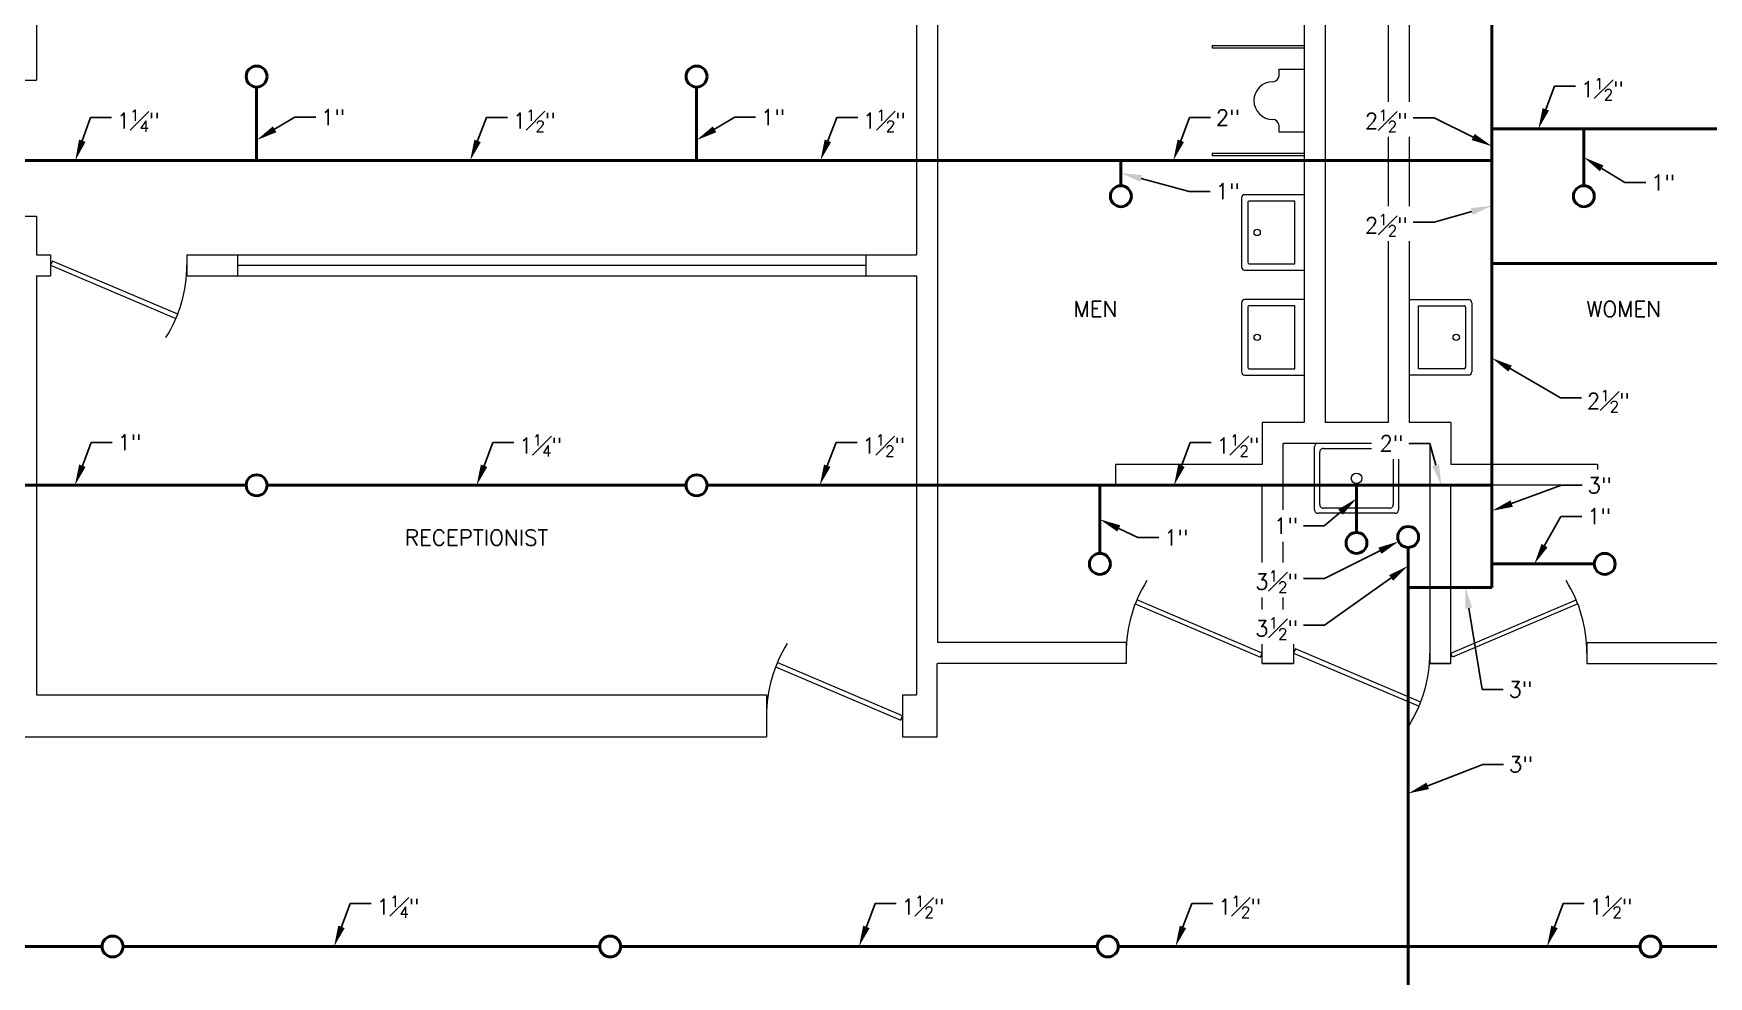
# Model space of a CAD drawing. Header units: inches. Extents: x 24 to 1704, y 24 to 1128.
# Drawn here: x 497.1 to 976.8, y 585.4 to 855.3 of the extents above; entities that cross this region are included whole.
import ezdxf
from ezdxf import colors
from ezdxf.entities.mleader import LeaderData, LeaderLine
from ezdxf.math import Vec2, Vec3

# ---------------------------------------------------------------- set-up
doc = ezdxf.new("R2010")
doc.units = ezdxf.units.IN
doc.header["$LTSCALE"] = 24
doc.header["$MEASUREMENT"] = 0
for name, color, linetype, lineweight in [('Annotations', 4, 'Continuous', 25), ('Arc Thin', 107, 'Continuous', 5), ('Objects Thick', 3, 'Continuous', 50)]:
    doc.layers.add(name, color=color, linetype=linetype, lineweight=lineweight)
doc.styles.add('DF Text', font='romans.shx')

# ---------------------------------------------------------------- blocks, each defined once
blk = doc.blocks.new('Sprinkler')
at = {"layer": 'Objects Thick'}
blk.add_circle((0, 0), 3, dxfattribs=at)

msp = doc.modelspace()

# ---------------------------------------------------------------- linework, layer by layer
at = {"layer": 'Arc Thin'}
for p, q in [((498, 996), (498, 842)), ((750, 996), (750, 792)), ((756, 996), (756, 681)), ((861.04, 995.98), (861.04, 744)), ((867.04, 995.98), (867.04, 744)), ((885.04, 995.98), (885.04, 744)), ((891.04, 995.95), (891.04, 743.97)), ((834.62, 851.87), (861.02, 851.87)), ((834.62, 851.87), (834.62, 851.1)), ((861.02, 851.1), (834.62, 851.1)), ((853.83, 843.3), (853.83, 845.1)), ((853.83, 845.1), (861.03, 845.1)), ((492, 842), (498, 842)), ((853.83, 827.1), (853.83, 828.9)), ((861.03, 827.1), (853.83, 827.1)), ((834.64, 821.1), (861.04, 821.1)), ((834.64, 821.1), (834.64, 820.33)), ((861.04, 820.33), (834.64, 820.33)), ((843.04, 808.27), (843.04, 788.47)), ((861.04, 809.17), (843.94, 809.17)), ((844.84, 806.92), (844.84, 789.82)), ((858.34, 807.37), (845.29, 807.37)), ((858.34, 789.37), (858.34, 807.37)), ((492, 803), (498, 803)), ((498, 803), (498, 792)), ((498, 792), (502, 792)), ((502, 792), (502, 786)), ((541, 792), (750, 792)), ((541, 792), (541, 786)), ((555.5, 792), (555.5, 786)), ((735.5, 792), (735.5, 786)), ((502.51, 790.2), (502, 789)), ((502, 789), (537.9, 773.76)), ((538.41, 774.96), (502.51, 790.2)), ((555.5, 789), (735.5, 789)), ((843.94, 787.57), (861.04, 787.57)), ((845.29, 789.37), (858.34, 789.37)), ((498, 786), (502, 786)), ((498, 786), (498, 666)), ((541, 786), (750, 786)), ((750, 786), (750, 666)), ((843.04, 778.27), (843.04, 758.47)), ((861.04, 779.17), (843.94, 779.17)), ((858.34, 777.37), (845.29, 777.37)), ((858.34, 759.37), (858.34, 777.37)), ((891.04, 779.17), (908.14, 779.17)), ((893.74, 759.37), (893.74, 777.37)), ((893.74, 777.37), (906.79, 777.37)), ((909.04, 778.27), (909.04, 758.47)), ((537.9, 773.76), (538.41, 774.96)), ((844.84, 776.92), (844.84, 759.82)), ((907.24, 776.92), (907.24, 759.82)), ((845.29, 759.37), (858.34, 759.37)), ((906.79, 759.37), (893.74, 759.37)), ((843.94, 757.57), (861.04, 757.57)), ((908.14, 757.57), (891.04, 757.57)), ((861.04, 744), (849, 744)), ((849, 744), (849, 732)), ((885.04, 744), (867.04, 744)), ((903, 744), (891.04, 744)), ((903, 744), (903, 732)), ((896.99, 738), (854.99, 738)), ((854.99, 681), (854.99, 738)), ((864, 719), (864, 737)), ((865.5, 720.5), (865.5, 735.5)), ((866.5, 736.5), (885.5, 736.5)), ((886.5, 735.5), (886.5, 720.5)), ((888, 737), (888, 719)), ((896.99, 738), (896.99, 675)), ((849, 732), (807, 732)), ((807, 732), (807, 726)), ((945, 732), (903, 732)), ((945, 732), (945, 726)), ((848.99, 726), (807, 726)), ((848.99, 675), (848.99, 726)), ((945, 726), (902.99, 726)), ((902.99, 675), (902.99, 726)), ((887, 718), (865, 718)), ((885.5, 719.5), (866.5, 719.5)), ((812.6, 692.03), (848.48, 676.8)), ((848.99, 678), (813.09, 693.24)), ((902.99, 678), (938.89, 693.24)), ((939.38, 692.03), (903.5, 676.8)), ((809.99, 681), (756, 681)), ((809.99, 681), (809.99, 675)), ((848.48, 676.8), (848.99, 678)), ((854.99, 681), (857.99, 681)), ((857.99, 681), (854.99, 681)), ((857.99, 681), (857.99, 675)), ((858.5, 679.2), (857.99, 678)), ((857.99, 678), (893.89, 662.76)), ((894.38, 663.97), (858.5, 679.2)), ((903.5, 676.8), (902.99, 678)), ((941.99, 681), (941.99, 675)), ((941.99, 681), (991.15, 681)), ((709.61, 674.03), (745.49, 658.8)), ((746, 660), (710.1, 675.24)), ((809.99, 675), (755.94, 675)), ((755.94, 654), (755.94, 675)), ((857.99, 675), (848.99, 675)), ((848.99, 675), (857.99, 675)), ((896.99, 675), (902.99, 675)), ((902.99, 675), (896.99, 675)), ((941.99, 675), (1009.14, 675)), ((498, 666), (707, 666)), ((707, 666), (707, 654)), ((746, 666), (750, 666)), ((746, 666), (746, 654)), ((745.49, 658.8), (746, 660)), ((362, 654), (707, 654)), ((746, 654), (755.94, 654))]:
    msp.add_line(p, q, dxfattribs=at)
for centre, radius in [((847.54, 798.37), 0.9), ((847.54, 768.37), 0.9), ((904.54, 768.37), 0.9), ((876, 728), 1.5)]:
    msp.add_circle(centre, radius, dxfattribs=at)
for centre, radius, start, end in [((852.01, 836.1), 5.4, 90, 270), ((852.01, 843.3), 1.8, 270, 360), ((852.01, 828.9), 1.8, 0, 90), ((843.94, 808.27), 0.9, 90.0001, 180.0001), ((845.29, 806.92), 0.45, 89.9999, 180.0002), ((502, 789), 39, 327.8937, 0), ((843.94, 788.47), 0.9, 180, 269.9999), ((845.29, 789.82), 0.45, 180.0001, 270.0001), ((843.94, 778.27), 0.9, 90.0001, 180.0001), ((845.29, 776.92), 0.45, 89.9999, 180.0002), ((906.79, 776.92), 0.45, 359.9998, 90.0001), ((908.14, 778.27), 0.9, 359.9999, 89.9999), ((843.94, 758.47), 0.9, 180, 269.9999), ((845.29, 759.82), 0.45, 180.0001, 270.0001), ((906.79, 759.82), 0.45, 269.9999, 359.9999), ((908.14, 758.47), 0.9, 270.0001, 0), ((864.87, 737.12), 0.884, 81.8699, 188.1301), ((866.37, 735.62), 0.884, 81.8699, 188.1301), ((885.62, 735.62), 0.884, 351.8699, 98.1301), ((887.12, 737.12), 0.884, 351.8699, 98.1301), ((866.37, 720.38), 0.884, 171.8699, 278.1301), ((885.62, 720.38), 0.884, 261.8699, 8.1301), ((864.87, 718.88), 0.884, 171.8699, 278.1301), ((887.12, 718.88), 0.884, 261.8699, 8.1301), ((848.99, 678), 39, 147.8937, 180), ((902.99, 678), 39, 0, 32.1063), ((746, 660), 39, 147.8937, 180), ((857.99, 678), 39, 327.8937, 0)]:
    msp.add_arc(centre, radius, start, end, dxfattribs=at)
at = {"layer": 'Objects Thick'}
for p, q in [((914.79, 696.76), (914.79, 954)), ((561, 840), (561, 819)), ((687, 840), (687, 819)), ((1237.17, 828), (914.79, 828)), ((941.1, 811.74), (941.1, 828)), ((443.25, 818.95), (914.79, 819)), ((808.52, 811.74), (808.52, 819)), ((1194.78, 789.52), (914.79, 789.52)), ((435, 726), (558, 726)), ((564, 726), (684, 726)), ((690, 726), (914.79, 726)), ((802.49, 706.5), (802.49, 726)), ((875.99, 712.5), (875.99, 726)), ((890.79, 708.21), (890.79, 238.5)), ((944.07, 703.5), (914.79, 703.5)), ((890.79, 696.76), (914.79, 696.76)), ((516.75, 594), (380.25, 594)), ((659.25, 594), (522.75, 594)), ((801.75, 594), (665.25, 594)), ((957.18, 594), (807.75, 594)), ((1103.18, 594), (963.18, 594))]:
    msp.add_line(p, q, dxfattribs=at)
msp.add_circle((890.79, 711.21), 3, dxfattribs=at)

# ---------------------------------------------------------------- block references
for p in [(561, 843), (687, 843), (808.52, 808.74), (941.1, 808.74), (561, 726), (687, 726), (875.99, 709.5), (802.49, 703.5), (947.07, 703.5), (519.75, 594), (662.25, 594), (804.75, 594), (960.18, 594)]:
    msp.add_blockref('Sprinkler', p, dxfattribs=at)

# ---------------------------------------------------------------- texts
at = {"layer": 'Arc Thin', "char_height": 4.5, "attachment_point": 5, "style": 'DF Text'}
for s, insert, width in [('MEN', (801.24, 776.46), 4895.0236), ('WOMEN', (952.51, 776.44), 4376.5814), ('RECEPTIONIST', (624, 711.03), 12096)]:
    msp.add_mtext(s, dxfattribs=dict(at, insert=insert, width=width))

# ---------------------------------------------------------------- leaders
at = {"layer": 'Annotations'}
ml = msp.add_multileader_mtext('Standard', dxfattribs=at)
ml.set_content('\\A1;1{\\H0.7x;\\S1#2;}"', color=256, style='DF Text')
ml.set_leader_properties()
ml.build(insert=Vec2(0, 0))
ml.multileader.update_dxf_attribs({"dogleg_length": 0.125, "arrow_head_size": 6, "scale": 48})
ctx = ml.context
ctx.base_point, ctx.scale, ctx.char_height, ctx.arrow_head_size, ctx.landing_gap_size, ctx.plane_origin = Vec3(938.74, 840.27), 48, 4.5, 6, 1.5, Vec3(928.07, 828)
notes = []
notes.append((ctx, [(0, (1, 1, 0), (932.74, 840.27), (1, 0), 6, [(0, [(928.07, 828)], 0, [])])]))
ctx.mtext.insert, ctx.mtext.flow_direction = Vec3(940.24, 842.52), 5
ml = msp.add_multileader_mtext('Standard', dxfattribs=at)
ml.set_content('\\A1;1{\\H0.7x;\\S1#4;}"', color=256, style='DF Text')
ml.set_leader_properties()
ml.build(insert=Vec2(0, 0))
ml.multileader.update_dxf_attribs({"dogleg_length": 0.125, "arrow_head_size": 6, "scale": 48})
ctx = ml.context
ctx.base_point, ctx.scale, ctx.char_height, ctx.arrow_head_size, ctx.landing_gap_size, ctx.plane_origin = Vec3(519.41, 831.23), 48, 4.5, 6, 1.5, Vec3(512.76, 818.96)
notes.append((ctx, [(0, (1, 1, 0), (513.41, 831.23), (1, 0), 6, [(0, [(509.06, 818.96)], 0, [])])]))
ctx.mtext.insert, ctx.mtext.flow_direction = Vec3(520.91, 833.48), 5
ml = msp.add_multileader_mtext('Standard', dxfattribs=at)
ml.set_content('1"', color=256, style='DF Text')
ml.set_leader_properties()
ml.build(insert=Vec2(0, 0))
ml.multileader.update_dxf_attribs({"dogleg_length": 0.125, "arrow_head_size": 6, "scale": 48})
ctx = ml.context
ctx.base_point, ctx.scale, ctx.char_height, ctx.arrow_head_size, ctx.landing_gap_size, ctx.plane_origin = Vec3(577.91, 831.33), 48, 4.5, 6, 1.5, Vec3(561, 824.81)
notes.append((ctx, [(0, (1, 1, 0), (571.91, 831.33), (1, 0), 6, [(0, [(561, 824.81)], 0, [])])]))
ctx.mtext.insert, ctx.mtext.flow_direction = Vec3(579.41, 833.58), 5
ml = msp.add_multileader_mtext('Standard', dxfattribs=at)
ml.set_content('\\A1;1{\\H0.7x;\\S1#2;}"', color=256, style='DF Text')
ml.set_leader_properties()
ml.build(insert=Vec2(0, 0))
ml.multileader.update_dxf_attribs({"dogleg_length": 0.125, "arrow_head_size": 6, "scale": 48})
ctx = ml.context
ctx.base_point, ctx.scale, ctx.char_height, ctx.arrow_head_size, ctx.landing_gap_size, ctx.plane_origin = Vec3(632.82, 831.24), 48, 4.5, 6, 1.5, Vec3(622.15, 818.97)
notes.append((ctx, [(0, (1, 1, 0), (626.82, 831.24), (1, 0), 6, [(0, [(622.15, 818.97)], 0, [])])]))
ctx.mtext.insert, ctx.mtext.flow_direction = Vec3(634.32, 833.49), 5
ml = msp.add_multileader_mtext('Standard', dxfattribs=at)
ml.set_content('1"', color=256, style='DF Text')
ml.set_leader_properties()
ml.build(insert=Vec2(0, 0))
ml.multileader.update_dxf_attribs({"dogleg_length": 0.125, "arrow_head_size": 6, "scale": 48})
ctx = ml.context
ctx.base_point, ctx.scale, ctx.char_height, ctx.arrow_head_size, ctx.landing_gap_size, ctx.plane_origin = Vec3(703.91, 831.33), 48, 4.5, 6, 1.5, Vec3(687, 824.81)
notes.append((ctx, [(0, (1, 1, 0), (697.91, 831.33), (1, 0), 6, [(0, [(687, 824.81)], 0, [])])]))
ctx.mtext.insert, ctx.mtext.flow_direction = Vec3(705.41, 833.58), 5
ml = msp.add_multileader_mtext('Standard', dxfattribs=at)
ml.set_content('\\A1;1{\\H0.7x;\\S1#2;}"', color=256, style='DF Text')
ml.set_leader_properties()
ml.build(insert=Vec2(0, 0))
ml.multileader.update_dxf_attribs({"dogleg_length": 0.125, "arrow_head_size": 6, "scale": 48})
ctx = ml.context
ctx.base_point, ctx.scale, ctx.char_height, ctx.arrow_head_size, ctx.landing_gap_size, ctx.plane_origin = Vec3(733.13, 831.25), 48, 4.5, 6, 1.5, Vec3(722.47, 818.98)
notes.append((ctx, [(0, (1, 1, 0), (727.13, 831.25), (1, 0), 6, [(0, [(722.47, 818.98)], 0, [])])]))
ctx.mtext.insert, ctx.mtext.flow_direction = Vec3(734.63, 833.5), 5
ml = msp.add_multileader_mtext('Standard', dxfattribs=at)
ml.set_content('\\A1;2"', color=256, style='DF Text')
ml.set_leader_properties()
ml.build(insert=Vec2(0, 0))
ml.multileader.update_dxf_attribs({"dogleg_length": 0.125, "arrow_head_size": 6, "scale": 48})
ctx = ml.context
ctx.base_point, ctx.scale, ctx.char_height, ctx.arrow_head_size, ctx.landing_gap_size, ctx.plane_origin = Vec3(834.2, 831.26), 48, 4.5, 6, 1.5, Vec3(823.53, 818.99)
notes.append((ctx, [(0, (1, 1, 0), (828.2, 831.26), (1, 0), 6, [(0, [(823.53, 818.99)], 0, [])])]))
ctx.mtext.insert, ctx.mtext.flow_direction = Vec3(835.7, 833.51), 5
ml = msp.add_multileader_mtext('Standard', dxfattribs=at)
ml.set_content('1"', color=256, style='DF Text')
ml.set_leader_properties()
ml.build(insert=Vec2(0, 0))
ml.multileader.update_dxf_attribs({"dogleg_length": 0.125, "arrow_head_size": 6, "scale": 48})
ctx = ml.context
ctx.base_point, ctx.scale, ctx.char_height, ctx.arrow_head_size, ctx.landing_gap_size, ctx.plane_origin = Vec3(958.81, 812.63), 48, 4.5, 6, 1.5, Vec3(941.1, 819.87)
notes.append((ctx, [(1, (1, 1, 0), (952.81, 812.63), (1, 0), 6, [(0, [(941.1, 819.87)], 0, [])])]))
ctx.mtext.insert, ctx.mtext.flow_direction = Vec3(960.31, 814.88), 5
ml = msp.add_multileader_mtext('Standard', dxfattribs=at)
ml.set_content('1"', color=256, style='DF Text')
ml.set_leader_properties()
ml.build(insert=Vec2(0, 0))
ml.multileader.update_dxf_attribs({"dogleg_length": 0.125, "arrow_head_size": 6, "scale": 48})
ctx = ml.context
ctx.base_point, ctx.scale, ctx.char_height, ctx.arrow_head_size, ctx.landing_gap_size, ctx.plane_origin = Vec3(834.11, 810.14), 48, 4.5, 6, 1.5, Vec3(808.52, 815.37)
notes.append((ctx, [(0, (1, 1, 0), (828.11, 810.14), (1, 0), 6, [(0, [(808.52, 815.37)], 0, [])])]))
ctx.mtext.insert, ctx.mtext.flow_direction = Vec3(835.61, 812.39), 5
ml = msp.add_multileader_mtext('Standard', dxfattribs=at)
ml.set_content('\\A1;1"', color=256, style='DF Text')
ml.set_leader_properties()
ml.build(insert=Vec2(0, 0))
ml.multileader.update_dxf_attribs({"dogleg_length": 0.125, "arrow_head_size": 6, "scale": 48})
ctx = ml.context
ctx.base_point, ctx.scale, ctx.char_height, ctx.arrow_head_size, ctx.landing_gap_size, ctx.plane_origin = Vec3(519.62, 738.27), 48, 4.5, 6, 1.5, Vec3(508.96, 726)
notes.append((ctx, [(0, (1, 1, 0), (513.62, 738.27), (1, 0), 6, [(0, [(508.96, 726)], 0, [])])]))
ctx.mtext.insert, ctx.mtext.flow_direction = Vec3(521.12, 740.52), 5
ml = msp.add_multileader_mtext('Standard', dxfattribs=at)
ml.set_content('\\A1;1{\\H0.7x;\\S1#4;}"', color=256, style='DF Text')
ml.set_leader_properties()
ml.build(insert=Vec2(0, 0))
ml.multileader.update_dxf_attribs({"dogleg_length": 0.125, "arrow_head_size": 6, "scale": 48})
ctx = ml.context
ctx.base_point, ctx.scale, ctx.char_height, ctx.arrow_head_size, ctx.landing_gap_size, ctx.plane_origin = Vec3(634.67, 738.27), 48, 4.5, 6, 1.5, Vec3(624, 726)
notes.append((ctx, [(0, (1, 1, 0), (628.67, 738.27), (1, 0), 6, [(0, [(624, 726)], 0, [])])]))
ctx.mtext.insert, ctx.mtext.flow_direction = Vec3(636.17, 740.52), 5
ml = msp.add_multileader_mtext('Standard', dxfattribs=at)
ml.set_content('\\A1;1{\\H0.7x;\\S1#2;}"', color=256, style='DF Text')
ml.set_leader_properties()
ml.build(insert=Vec2(0, 0))
ml.multileader.update_dxf_attribs({"dogleg_length": 0.125, "arrow_head_size": 6, "scale": 48})
ctx = ml.context
ctx.base_point, ctx.scale, ctx.char_height, ctx.arrow_head_size, ctx.landing_gap_size, ctx.plane_origin = Vec3(732.94, 738.27), 48, 4.5, 6, 1.5, Vec3(722.28, 726)
notes.append((ctx, [(0, (1, 1, 0), (726.94, 738.27), (1, 0), 6, [(0, [(722.28, 726)], 0, [])])]))
ctx.mtext.insert, ctx.mtext.flow_direction = Vec3(734.44, 740.52), 5
ml = msp.add_multileader_mtext('Standard', dxfattribs=at)
ml.set_content('\\A1;1{\\H0.7x;\\S1#2;}"', color=256, style='DF Text')
ml.set_leader_properties()
ml.build(insert=Vec2(0, 0))
ml.multileader.update_dxf_attribs({"dogleg_length": 0.125, "arrow_head_size": 6, "scale": 48})
ctx = ml.context
ctx.base_point, ctx.scale, ctx.char_height, ctx.arrow_head_size, ctx.landing_gap_size, ctx.plane_origin = Vec3(834.38, 738.27), 48, 4.5, 6, 1.5, Vec3(823.72, 726)
notes.append((ctx, [(0, (1, 1, 0), (828.38, 738.27), (1, 0), 6, [(0, [(823.72, 726)], 0, [])])]))
ctx.mtext.insert, ctx.mtext.flow_direction = Vec3(835.88, 740.52), 5
ml = msp.add_multileader_mtext('Standard', dxfattribs=at)
ml.set_content('1"', color=256, style='DF Text')
ml.set_leader_properties()
ml.build(insert=Vec2(0, 0))
ml.multileader.update_dxf_attribs({"dogleg_length": 0.125, "arrow_head_size": 6, "scale": 48})
ctx = ml.context
ctx.base_point, ctx.scale, ctx.char_height, ctx.arrow_head_size, ctx.landing_gap_size, ctx.plane_origin = Vec3(819.4, 711.02), 48, 4.5, 6, 1.5, Vec3(802.49, 716.25)
notes.append((ctx, [(0, (1, 1, 0), (813.4, 711.02), (1, 0), 6, [(0, [(802.49, 716.25)], 0, [])])]))
ctx.mtext.insert, ctx.mtext.flow_direction = Vec3(820.9, 713.27), 5
ml = msp.add_multileader_mtext('Standard', dxfattribs=at)
ml.set_content('1"', color=256, style='DF Text')
ml.set_leader_properties()
ml.build(insert=Vec2(0, 0))
ml.multileader.update_dxf_attribs({"dogleg_length": 0.125, "arrow_head_size": 6, "scale": 48})
ctx = ml.context
ctx.base_point, ctx.scale, ctx.char_height, ctx.arrow_head_size, ctx.landing_gap_size, ctx.plane_origin = Vec3(940.51, 717.12), 48, 4.5, 6, 1.5, Vec3(929.43, 703.5)
notes.append((ctx, [(1, (1, 1, 0), (934.51, 717.12), (1, 0), 6, [(0, [(926.93, 703.5)], 0, [])])]))
ctx.mtext.insert, ctx.mtext.flow_direction = Vec3(942.01, 719.37), 5
ml = msp.add_multileader_mtext('Standard', dxfattribs=at)
ml.set_content('3"', color=256, style='DF Text')
ml.set_leader_properties()
ml.build(insert=Vec2(0, 0))
ml.multileader.update_dxf_attribs({"dogleg_length": 0.125, "arrow_head_size": 6, "scale": 48})
ctx = ml.context
ctx.base_point, ctx.scale, ctx.char_height, ctx.arrow_head_size, ctx.landing_gap_size, ctx.plane_origin = Vec3(917.99, 667.56), 48, 4.5, 6, 1.5, Vec3(908.2, 696.76)
notes.append((ctx, [(1, (1, 1, 0), (911.99, 667.56), (1, 0), 6, [(0, [(907.17, 696.76)], 0, [])])]))
ctx.mtext.insert, ctx.mtext.flow_direction = Vec3(919.49, 669.81), 5
ml = msp.add_multileader_mtext('Standard', dxfattribs=at)
ml.set_content('\\A1;3"', color=256, style='DF Text')
ml.set_leader_properties()
ml.build(insert=Vec2(0, 0))
ml.multileader.update_dxf_attribs({"dogleg_length": 0.125, "arrow_head_size": 6, "scale": 48})
ctx = ml.context
ctx.base_point, ctx.scale, ctx.char_height, ctx.arrow_head_size, ctx.landing_gap_size, ctx.plane_origin = Vec3(918.13, 646.12), 48, 4.5, 6, 1.5, Vec3(890.79, 637.8)
notes.append((ctx, [(0, (1, 1, 0), (912.13, 646.12), (1, 0), 6, [(0, [(890.79, 637.8)], 0, [])])]))
ctx.mtext.insert, ctx.mtext.flow_direction = Vec3(919.63, 648.37), 5
ml = msp.add_multileader_mtext('Standard', dxfattribs=at)
ml.set_content('\\A1;1{\\H0.7x;\\S1#4;}"', color=256, style='DF Text')
ml.set_leader_properties()
ml.build(insert=Vec2(0, 0))
ml.multileader.update_dxf_attribs({"dogleg_length": 0.125, "arrow_head_size": 6, "scale": 48})
ctx = ml.context
ctx.base_point, ctx.scale, ctx.char_height, ctx.arrow_head_size, ctx.landing_gap_size, ctx.plane_origin = Vec3(593.83, 606.27), 48, 4.5, 6, 1.5, Vec3(583.17, 594)
notes.append((ctx, [(0, (1, 1, 0), (587.83, 606.27), (1, 0), 6, [(0, [(583.17, 594)], 0, [])])]))
ctx.mtext.insert, ctx.mtext.flow_direction = Vec3(595.33, 608.52), 5
ml = msp.add_multileader_mtext('Standard', dxfattribs=at)
ml.set_content('\\A1;1{\\H0.7x;\\S1#2;}"', color=256, style='DF Text')
ml.set_leader_properties()
ml.build(insert=Vec2(0, 0))
ml.multileader.update_dxf_attribs({"dogleg_length": 0.125, "arrow_head_size": 6, "scale": 48})
ctx = ml.context
ctx.base_point, ctx.scale, ctx.char_height, ctx.arrow_head_size, ctx.landing_gap_size, ctx.plane_origin = Vec3(744.17, 606.27), 48, 4.5, 6, 1.5, Vec3(733.5, 594)
notes.append((ctx, [(0, (1, 1, 0), (738.17, 606.27), (1, 0), 6, [(0, [(733.5, 594)], 0, [])])]))
ctx.mtext.insert, ctx.mtext.flow_direction = Vec3(745.67, 608.52), 5
ml = msp.add_multileader_mtext('Standard', dxfattribs=at)
ml.set_content('\\A1;1{\\H0.7x;\\S1#2;}"', color=256, style='DF Text')
ml.set_leader_properties()
ml.build(insert=Vec2(0, 0))
ml.multileader.update_dxf_attribs({"dogleg_length": 0.125, "arrow_head_size": 6, "scale": 48})
ctx = ml.context
ctx.base_point, ctx.scale, ctx.char_height, ctx.arrow_head_size, ctx.landing_gap_size, ctx.plane_origin = Vec3(834.82, 606.27), 48, 4.5, 6, 1.5, Vec3(824.16, 594)
notes.append((ctx, [(0, (1, 1, 0), (828.82, 606.27), (1, 0), 6, [(0, [(824.16, 594)], 0, [])])]))
ctx.mtext.insert, ctx.mtext.flow_direction = Vec3(836.32, 608.52), 5
ml = msp.add_multileader_mtext('Standard', dxfattribs=at)
ml.set_content('\\A1;1{\\H0.7x;\\S1#2;}"', color=256, style='DF Text')
ml.set_leader_properties()
ml.build(insert=Vec2(0, 0))
ml.multileader.update_dxf_attribs({"dogleg_length": 0.125, "arrow_head_size": 6, "scale": 48})
ctx = ml.context
ctx.base_point, ctx.scale, ctx.char_height, ctx.arrow_head_size, ctx.landing_gap_size, ctx.plane_origin = Vec3(941.22, 606.27), 48, 4.5, 6, 1.5, Vec3(930.55, 594)
notes.append((ctx, [(0, (1, 1, 0), (935.22, 606.27), (1, 0), 6, [(0, [(930.55, 594)], 0, [])])]))
ctx.mtext.insert, ctx.mtext.flow_direction = Vec3(942.72, 608.52), 5
for ctx, leaders in notes:
    for number, flags, end, landing, length, lines in leaders:
        leader = LeaderData()
        leader.index, (leader.has_last_leader_line, leader.has_dogleg_vector, leader.attachment_direction) = number, flags
        leader.last_leader_point, leader.dogleg_vector, leader.dogleg_length = Vec3(end), Vec3(landing), length
        for number, points, colour, breaks in lines:
            line = LeaderLine()
            line.index, line.vertices, line.color, line.breaks = number, Vec3.list(points), colors.encode_raw_color(colour), breaks
            leader.lines.append(line)
        ctx.leaders.append(leader)

# ---------------------------------------------------------------- next in the draw order: leaders
ml = msp.add_multileader_mtext('Standard', dxfattribs=at)
ml.set_content('\\A1;2{\\H0.7x;\\S1#2;}"', color=256, style='DF Text')
ml.set_leader_properties()
ml.build(insert=Vec2(0, 0))
ml.multileader.update_dxf_attribs({"dogleg_length": 0.125, "arrow_head_size": 6, "scale": 48})
ctx = ml.context
ctx.base_point, ctx.scale, ctx.char_height, ctx.arrow_head_size, ctx.landing_gap_size, ctx.plane_origin = Vec3(878.63, 831.18), 48, 4.5, 6, 1.5, Vec3(914.79, 823.05)
ctx.text_align_type = 2
notes = []
notes.append((ctx, [(0, (1, 1, 0), (898.19, 831.18), (-1, 0), 6, [(0, [(914.79, 823.05)], 0, [])])]))
ctx.mtext.insert, ctx.mtext.alignment, ctx.mtext.flow_direction = Vec3(890.69, 833.43), 3, 5
ctx.mtext.has_bg_fill, ctx.mtext.bg_color, ctx.mtext.bg_scale_factor, ctx.mtext.bg_transparency, ctx.mtext.use_window_bg_color = 1, -1073741824, 1.5, 0, 1
ml = msp.add_multileader_mtext('Standard', dxfattribs=at)
ml.set_content('\\A1;2{\\H0.7x;\\S1#2;}"', color=256, style='DF Text')
ml.set_leader_properties()
ml.build(insert=Vec2(0, 0))
ml.multileader.update_dxf_attribs({"dogleg_length": 0.125, "arrow_head_size": 6, "scale": 48})
ctx = ml.context
ctx.base_point, ctx.scale, ctx.char_height, ctx.arrow_head_size, ctx.landing_gap_size, ctx.plane_origin = Vec3(878.63, 801.32), 48, 4.5, 6, 1.5, Vec3(914.79, 802.82)
ctx.text_align_type = 2
notes.append((ctx, [(0, (1, 1, 0), (898.19, 801.32), (-1, 0), 6, [(0, [(914.79, 806.01)], 0, [])])]))
ctx.mtext.insert, ctx.mtext.alignment, ctx.mtext.flow_direction = Vec3(890.69, 803.57), 3, 5
ctx.mtext.has_bg_fill, ctx.mtext.bg_color, ctx.mtext.bg_scale_factor, ctx.mtext.bg_transparency, ctx.mtext.use_window_bg_color = 1, -1073741824, 1.5, 0, 1
ml = msp.add_multileader_mtext('Standard', dxfattribs=at)
ml.set_content('\\A1;2{\\H0.7x;\\S1#2;}"', color=256, style='DF Text')
ml.set_leader_properties()
ml.build(insert=Vec2(0, 0))
ml.multileader.update_dxf_attribs({"dogleg_length": 0.125, "arrow_head_size": 6, "scale": 48})
ctx = ml.context
ctx.base_point, ctx.scale, ctx.char_height, ctx.arrow_head_size, ctx.landing_gap_size, ctx.plane_origin = Vec3(940.42, 751.01), 48, 4.5, 6, 1.5, Vec3(914.79, 750.54)
notes.append((ctx, [(1, (1, 1, 0), (934.42, 751.01), (1, 0), 6, [(0, [(914.79, 762.41)], 0, [])])]))
ctx.mtext.insert, ctx.mtext.flow_direction = Vec3(941.92, 753.26), 5
ctx.mtext.has_bg_fill, ctx.mtext.bg_color, ctx.mtext.bg_scale_factor, ctx.mtext.bg_transparency, ctx.mtext.use_window_bg_color = 1, -1073741824, 1.5, 0, 1
ml = msp.add_multileader_mtext('Standard', dxfattribs=at)
ml.set_content('2"', color=256, style='DF Text')
ml.set_leader_properties()
ml.build(insert=Vec2(0, 0))
ml.multileader.update_dxf_attribs({"dogleg_length": 0.125, "arrow_head_size": 6, "scale": 48})
ctx = ml.context
ctx.base_point, ctx.scale, ctx.char_height, ctx.arrow_head_size, ctx.landing_gap_size, ctx.plane_origin = Vec3(881.77, 738), 48, 4.5, 6, 1.5, Vec3(900.27, 726)
ctx.text_align_type = 2
notes.append((ctx, [(0, (1, 1, 0), (896.99, 738), (-1, 0), 6, [(0, [(900.27, 726)], 0, [])])]))
ctx.mtext.insert, ctx.mtext.alignment, ctx.mtext.flow_direction = Vec3(889.49, 740.25), 3, 5
ctx.mtext.has_bg_fill, ctx.mtext.bg_color, ctx.mtext.bg_scale_factor, ctx.mtext.bg_transparency, ctx.mtext.use_window_bg_color = 1, -1073741824, 1.5, 0, 1
ml = msp.add_multileader_mtext('Standard', dxfattribs=at)
ml.set_content('\\A1;3"', color=256, style='DF Text')
ml.set_leader_properties()
ml.build(insert=Vec2(0, 0))
ml.multileader.update_dxf_attribs({"dogleg_length": 0.125, "arrow_head_size": 6, "scale": 48})
ctx = ml.context
ctx.base_point, ctx.scale, ctx.char_height, ctx.arrow_head_size, ctx.landing_gap_size, ctx.plane_origin = Vec3(940.66, 726), 48, 4.5, 6, 1.5, Vec3(915.04, 712.36)
notes.append((ctx, [(1, (1, 1, 0), (934.66, 726), (1, 0), 6, [(0, [(914.79, 718.7)], 0, [])])]))
ctx.mtext.insert, ctx.mtext.flow_direction = Vec3(942.16, 728.25), 5
ctx.mtext.has_bg_fill, ctx.mtext.bg_color, ctx.mtext.bg_scale_factor, ctx.mtext.bg_transparency, ctx.mtext.use_window_bg_color = 1, -1073741824, 1.5, 0, 1
ml = msp.add_multileader_mtext('Standard', dxfattribs=at)
ml.set_content('1"', color=256, style='DF Text')
ml.set_leader_properties()
ml.build(insert=Vec2(0, 0))
ml.multileader.update_dxf_attribs({"dogleg_length": 0.125, "arrow_head_size": 6, "scale": 48})
ctx = ml.context
ctx.base_point, ctx.scale, ctx.char_height, ctx.arrow_head_size, ctx.landing_gap_size, ctx.plane_origin = Vec3(852.19, 714.4), 48, 4.5, 6, 1.5, Vec3(875.99, 722.22)
ctx.text_align_type = 2
notes.append((ctx, [(0, (1, 1, 0), (866.77, 714.4), (-1, 0), 6, [(0, [(875.99, 722.22)], 0, [])])]))
ctx.mtext.insert, ctx.mtext.alignment, ctx.mtext.flow_direction = Vec3(859.27, 716.65), 3, 5
ctx.mtext.has_bg_fill, ctx.mtext.bg_color, ctx.mtext.bg_scale_factor, ctx.mtext.bg_transparency, ctx.mtext.use_window_bg_color = 1, -1073741824, 1.5, 0, 1
for ctx, leaders in notes:
    for number, flags, end, landing, length, lines in leaders:
        leader = LeaderData()
        leader.index, (leader.has_last_leader_line, leader.has_dogleg_vector, leader.attachment_direction) = number, flags
        leader.last_leader_point, leader.dogleg_vector, leader.dogleg_length = Vec3(end), Vec3(landing), length
        for number, points, colour, breaks in lines:
            line = LeaderLine()
            line.index, line.vertices, line.color, line.breaks = number, Vec3.list(points), colors.encode_raw_color(colour), breaks
            leader.lines.append(line)
        ctx.leaders.append(leader)

# ---------------------------------------------------------------- next in the draw order: leaders
ml = msp.add_multileader_mtext('Standard', dxfattribs=at)
ml.set_content('\\A1;3{\\H0.7x;\\S1#2;}"', color=256, style='DF Text')
ml.set_leader_properties()
ml.build(insert=Vec2(0, 0))
ml.multileader.update_dxf_attribs({"dogleg_length": 0.125, "arrow_head_size": 6, "scale": 48})
ctx = ml.context
ctx.base_point, ctx.scale, ctx.char_height, ctx.arrow_head_size, ctx.landing_gap_size, ctx.plane_origin = Vec3(847.23, 699.33), 48, 4.5, 6, 1.5, Vec3(888.02, 710.06)
ctx.text_align_type = 2
notes = []
notes.append((ctx, [(0, (1, 1, 0), (866.79, 699.33), (-1, 0), 6, [(0, [(888.07, 709.95)], 0, [])])]))
ctx.mtext.insert, ctx.mtext.alignment, ctx.mtext.flow_direction = Vec3(859.29, 701.58), 3, 5
ctx.mtext.has_bg_fill, ctx.mtext.bg_color, ctx.mtext.bg_scale_factor, ctx.mtext.bg_transparency, ctx.mtext.use_window_bg_color = 1, -1073741824, 1.5, 0, 1
for ctx, leaders in notes:
    for number, flags, end, landing, length, lines in leaders:
        leader = LeaderData()
        leader.index, (leader.has_last_leader_line, leader.has_dogleg_vector, leader.attachment_direction) = number, flags
        leader.last_leader_point, leader.dogleg_vector, leader.dogleg_length = Vec3(end), Vec3(landing), length
        for number, points, colour, breaks in lines:
            line = LeaderLine()
            line.index, line.vertices, line.color, line.breaks = number, Vec3.list(points), colors.encode_raw_color(colour), breaks
            leader.lines.append(line)
        ctx.leaders.append(leader)

# ---------------------------------------------------------------- next in the draw order: leaders
ml = msp.add_multileader_mtext('Standard', dxfattribs=at)
ml.set_content('\\A1;3{\\H0.7x;\\S1#2;}"', color=256, style='DF Text')
ml.set_leader_properties()
ml.build(insert=Vec2(0, 0))
ml.multileader.update_dxf_attribs({"dogleg_length": 0.125, "arrow_head_size": 6, "scale": 48})
ctx = ml.context
ctx.base_point, ctx.scale, ctx.char_height, ctx.arrow_head_size, ctx.landing_gap_size, ctx.plane_origin = Vec3(847.23, 685.94), 48, 4.5, 6, 1.5, Vec3(890.79, 701.94)
ctx.text_align_type = 2
notes = []
notes.append((ctx, [(0, (1, 1, 0), (866.79, 685.94), (-1, 0), 6, [(0, [(890.79, 702.96)], 0, [])])]))
ctx.mtext.insert, ctx.mtext.alignment, ctx.mtext.flow_direction = Vec3(859.29, 688.19), 3, 5
ctx.mtext.has_bg_fill, ctx.mtext.bg_color, ctx.mtext.bg_scale_factor, ctx.mtext.bg_transparency, ctx.mtext.use_window_bg_color = 1, -1073741824, 1.5, 0, 1
for ctx, leaders in notes:
    for number, flags, end, landing, length, lines in leaders:
        leader = LeaderData()
        leader.index, (leader.has_last_leader_line, leader.has_dogleg_vector, leader.attachment_direction) = number, flags
        leader.last_leader_point, leader.dogleg_vector, leader.dogleg_length = Vec3(end), Vec3(landing), length
        for number, points, colour, breaks in lines:
            line = LeaderLine()
            line.index, line.vertices, line.color, line.breaks = number, Vec3.list(points), colors.encode_raw_color(colour), breaks
            leader.lines.append(line)
        ctx.leaders.append(leader)

doc.saveas('drawing.dxf')
